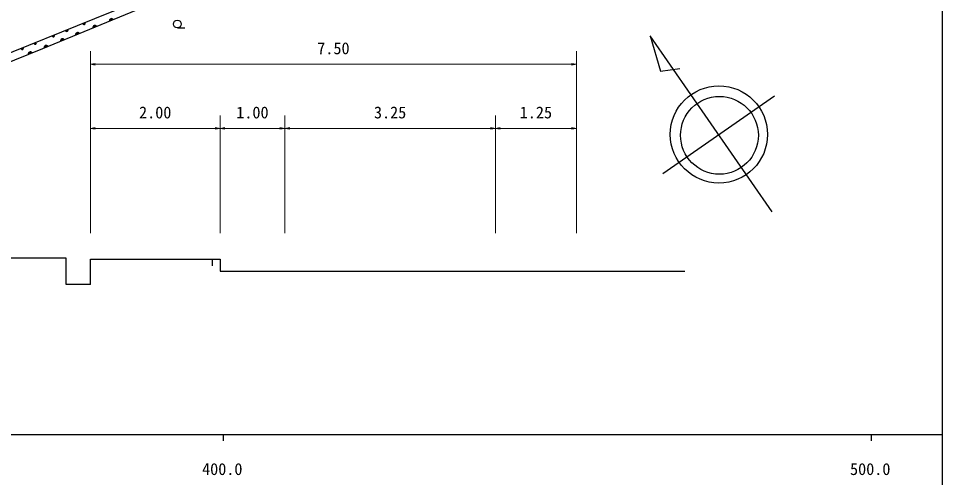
# Model space of a CAD drawing. Units: millimetres at full size, sheet at 1:1000, with parts at other scales. Extents: x -26383562 to 680000, y -222580654 to 380000.
# Drawn here: x 436394 to 579000, y 198357 to 269193 of the extents above; entities that cross this region are included whole.
import ezdxf
from ezdxf.enums import TextEntityAlignment as Align

# ---------------------------------------------------------------- set-up
doc = ezdxf.new("R2010")
doc.units = ezdxf.units.MM
doc.header["$LTSCALE"] = 1000
for name, color, linetype, lineweight in [('M-BGD', 7, 'Continuous', 25), ('M-BMK-SRVR', 3, 'Continuous', 25), ('M-STR-HTXT', 7, 'Continuous', 13), ('M-TTL-BAND', 7, 'Continuous', 25)]:
    doc.layers.add(name, color=color, linetype=linetype, lineweight=lineweight)
doc.styles.add('ＭＳ ゴシック', font='')
doc.styles.get('ＭＳ ゴシック').set_extended_font_data('MS Gothic')

# ---------------------------------------------------------------- blocks, each defined once
blk = doc.blocks.new('open_arrow')
at = {"color": 0, "linetype": 'Continuous', "lineweight": -2}
blk.add_lwpolyline([(7.5, 1.25), (0, 0), (7.5, -1.25)], dxfattribs=at)

msp = doc.modelspace()

# ---------------------------------------------------------------- hatches: boundary and pattern name
at = {"layer": 'M-BGD'}
for points in [[(446687, 268572), (446314, 268421, 0.4608), (446588, 268279, 0.4608)], [(447884, 267732), (448463, 267970, 0.84072)], [(450433, 268779), (451012, 269016, 0.84072)], [(444038, 267503), (443665, 267353, 0.4608), (443940, 267210, 0.4608)], [(445220, 266639), (445799, 266876, 0.84072)], [(439146, 265530), (438773, 265380, 0.4608), (439047, 265237, 0.4608)], [(441936, 266655), (441563, 266505, 0.4608), (441838, 266362, 0.4608)], [(442883, 265680), (443462, 265917, 0.84072)], [(437150, 264725), (436778, 264575, 0.4608), (437052, 264432, 0.4608)], [(437912, 263658), (438493, 263892, 0.84072)], [(440346, 264638), (440925, 264876, 0.84072)]]:
    msp.add_hatch(color=256, dxfattribs=at).paths.add_polyline_path(points)

# ---------------------------------------------------------------- linework, layer by layer
for p, q in [((460922, 267732), (462045, 267732)), ((466315, 231033), (466315, 232039))]:
    msp.add_line(p, q, dxfattribs=at)
for points in [[(563768, 304005), (539497, 300957), (532243, 299681), (523711, 297632), (513306, 293820), (497949, 288158), (483337, 282739), (466036, 276363), (450533, 270123), (430366, 261988), (426746, 260445), (420188, 257242), (401506, 247930), (385135, 239853), (365216, 230130)], [(365830, 228926), (395679, 243714), (424929, 258187), (429310, 260201), (440140, 264554), (454667, 270516), (461676, 273473), (486569, 282612), (506080, 289812), (524471, 296512), (542745, 300167), (564289, 302653)], [(447497, 228162), (443776, 228162), (443776, 232191), (432536, 232191)], [(447497, 228162), (447497, 232039), (467497, 232039), (467497, 230190), (477497, 230190), (509997, 230190), (522497, 230190), (539243, 230190)]]:
    msp.add_lwpolyline(points, dxfattribs=at)
msp.add_circle((460922, 268332), 600, dxfattribs=at)
for centre, radius, start, end in [((446512, 268467), 203, 193.00639, 30.92978), ((448194, 267801), 318, 32.20772, 192.42545), ((450743, 268847), 318, 32.20772, 192.42545), ((443864, 267399), 203, 193.00639, 30.92978), ((445530, 266707), 318, 32.20772, 192.42545), ((438971, 265425), 203, 193.00639, 30.92978), ((441761, 266551), 203, 193.00639, 30.92978), ((443193, 265748), 318, 32.20772, 192.42545), ((436976, 264620), 203, 193.00639, 30.92978), ((438223, 263724), 318, 31.78878, 192.00651), ((440656, 264707), 318, 32.20772, 192.42545)]:
    msp.add_arc(centre, radius, start, end, dxfattribs=at)
at = {"layer": 'M-BMK-SRVR'}
for p, q in [((552717, 239356), (533903, 266503)), ((533903, 266503), (535478, 261060)), ((535478, 261060), (538449, 261481)), ((535828, 245293), (553088, 257255))]:
    msp.add_line(p, q, dxfattribs=at)
for centre, radius in [((544492, 251298), 7500), ((544575, 251163), 6000)]:
    msp.add_circle(centre, radius, dxfattribs=at)
at = {"layer": 'M-STR-HTXT'}
for p, q in [((447497, 236039), (447497, 264130)), ((522497, 236039), (522497, 264130)), ((522497, 262130), (447497, 262130)), ((467497, 236039), (467497, 254226)), ((477497, 236039), (477497, 254226)), ((509997, 236039), (509997, 254226)), ((447497, 252226), (467497, 252226)), ((467497, 252226), (477497, 252226)), ((477497, 252226), (509997, 252226)), ((509997, 252226), (522497, 252226))]:
    msp.add_line(p, q, dxfattribs=at)
at = {"layer": 'M-TTL-BAND'}
for p, q in [((579000, 20000), (579000, 370000)), ((40000, 205000), (579000, 205000)), ((468000, 205000), (468000, 204000)), ((568000, 205000), (568000, 204000))]:
    msp.add_line(p, q, dxfattribs=at)

# ---------------------------------------------------------------- block references
at = {"layer": 'M-STR-HTXT', "xscale": 100, "yscale": 100}
for p in [(447497, 262130), (447497, 252226), (467497, 252226), (477497, 252226), (509997, 252226)]:
    msp.add_blockref('open_arrow', p, dxfattribs=at)
at = {"layer": 'M-STR-HTXT', "xscale": 100, "yscale": 100, "rotation": 180}
for p in [(522497, 262130), (467497, 252226), (477497, 252226), (509997, 252226), (522497, 252226)]:
    msp.add_blockref('open_arrow', p, dxfattribs=at)

# ---------------------------------------------------------------- texts
at = {"layer": 'M-STR-HTXT', "style": 'ＭＳ ゴシック'}
for s, p in [('7.50', (484997, 263130)), ('2.00', (457497, 253226)), ('1.00', (472497, 253226)), ('3.25', (493747, 253226)), ('1.25', (516247, 253226))]:
    msp.add_text(s, height=1833, dxfattribs=at).set_placement(p, align=Align.BOTTOM_CENTER)
at = {"layer": 'M-TTL-BAND', "style": 'ＭＳ ゴシック'}
for s, p in [('400.0', (467844, 198195)), ('500.0', (567844, 198195))]:
    msp.add_text(s, height=1833, dxfattribs=at).set_placement(p, align=Align.BOTTOM_CENTER)

doc.saveas('drawing.dxf')
